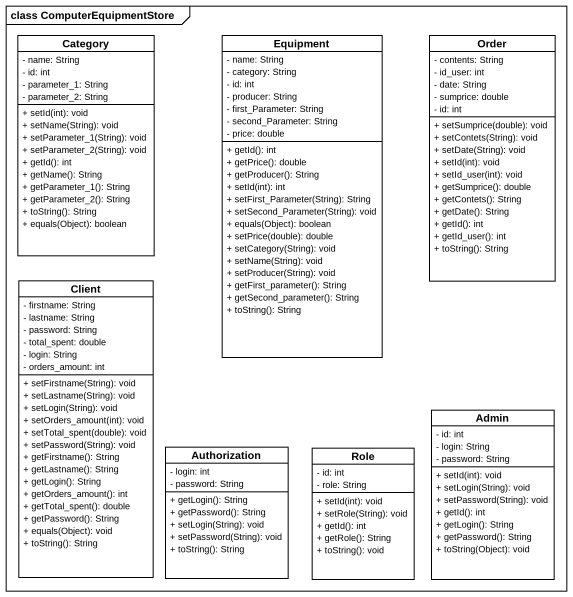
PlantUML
@startuml
mainframe class ComputerEquipmentStore
hide circle
hide empty members
skinparam classAttributeIconSize 0
class Category {
  - name: String
  - id: int
  - parameter_1: String
  - parameter_2: String
  + setId(int): void
  + setName(String): void
  + setParameter_1(String): void
  + setParameter_2(String): void
  + getId(): int
  + getName(): String
  + getParameter_1(): String
  + getParameter_2(): String
  + toString(): String
  + equals(Object): boolean
}
class Equipment {
  - name: String
  - category: String
  - id: int
  - producer: String
  - first_Parameter: String
  - second_Parameter: String
  - price: double
  + getId(): int
  + getPrice(): double
  + getProducer(): String
  + setId(int): int
  + setFirst_Parameter(String): String
  + setSecond_Parameter(String): void
  + equals(Object): boolean
  + setPrice(double): double
  + setCategory(String): void
  + setName(String): void
  + setProducer(String): void
  + getFirst_parameter(): String
  + getSecond_parameter(): String
  + toString(): String
}
class Order {
  - contents: String
  - id_user: int
  - date: String
  - sumprice: double
  - id: int
  + setSumprice(double): void
  + setContets(String): void
  + setDate(String): void
  + setId(int): void
  + setId_user(int): void
  + getSumprice(): double
  + getContets(): String
  + getDate(): String
  + getId(): int
  + getId_user(): int
  + toString(): String
}
class Client {
  - firstname: String
  - lastname: String
  - password: String
  - total_spent: double
  - login: String
  - orders_amount: int
  + setFirstname(String): void
  + setLastname(String): void
  + setLogin(String): void
  + setOrders_amount(int): void
  + setTotal_spent(double): void
  + setPassword(String): void
  + getFirstname(): String
  + getLastname(): String
  + getLogin(): String
  + getOrders_amount(): int
  + getTotal_spent(): double
  + getPassword(): String
  + equals(Object): void
  + toString(): String
}
class Admin {
  - id: int
  - login: String
  - password: String
  + setId(int): void
  + setLogin(String): void
  + setPassword(String): void
  + getId(): int
  + getLogin(): String
  + getPassword(): String
  + toString(Object): void
}
class Authorization {
  - login: int
  - password: String
  + getLogin(): String
  + getPassword(): String
  + setLogin(String): void
  + setPassword(String): void
  + toString(): String
}
class Role {
  - id: int
  - role: String
  + setId(int): void
  + setRole(String): void
  + getId(): int
  + getRole(): String
  + toString(): void
}
@enduml
